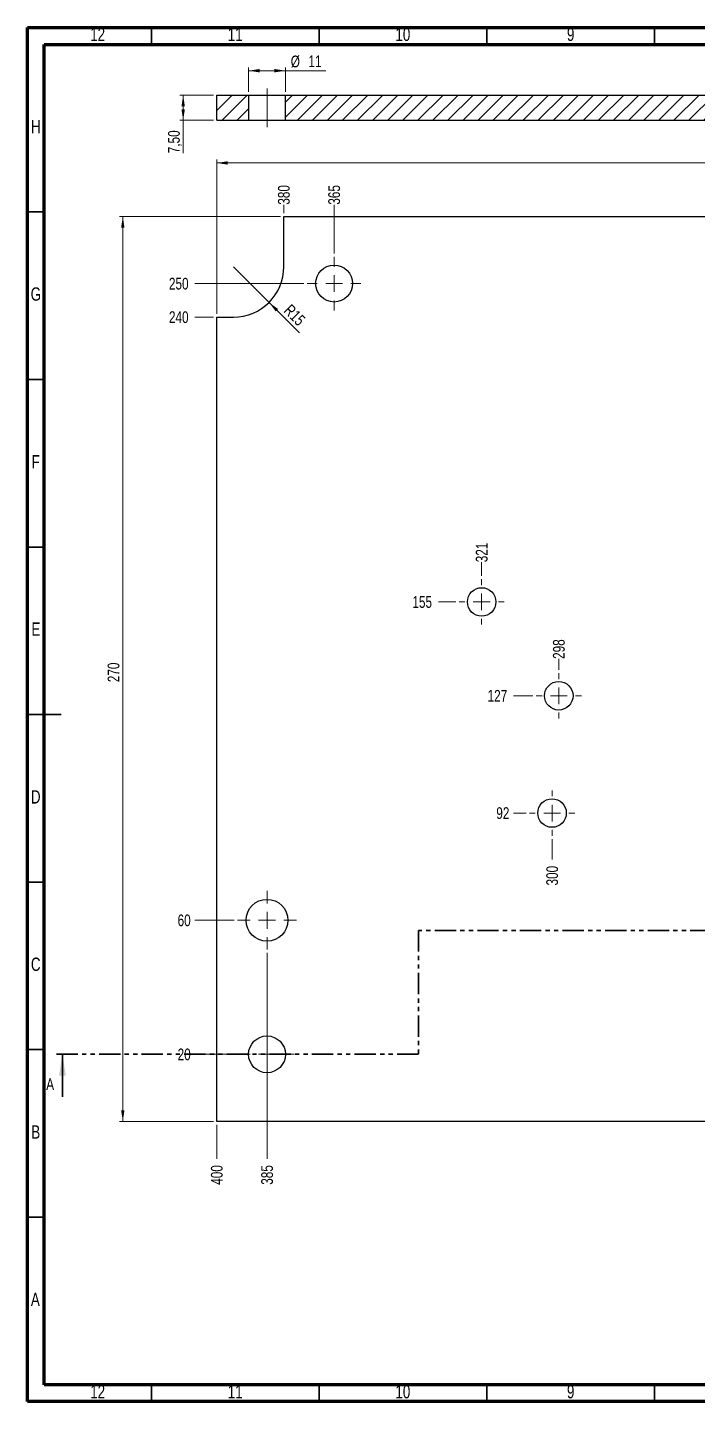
# Model space of a CAD drawing. Header units: millimetres. Extents: x 15 to 589, y 5 to 415.
# Drawn here: x 15 to 214.8, y 5 to 415 of the extents above; entities that cross this region are included whole.
import ezdxf

# ---------------------------------------------------------------- set-up
doc = ezdxf.new("R2010")
doc.units = ezdxf.units.MM
doc.linetypes.add('CENTERX2', pattern=[20.32, 12.7, -2.54, 2.54, -2.54])
doc.linetypes.add('PHANTOM', pattern=[12.7, 6.35, -1.27, 1.27, -1.27, 1.27, -1.27])
doc.styles.add('SLDTEXTSTYLE0', font='TXT', dxfattribs={"width": 0.75})
doc.dimstyles.new('SLDDIMSTYLE1', dxfattribs={"dimtxt": 3.5, "dimasz": 3.302, "dimexe": 0, "dimexo": 0.0625, "dimgap": 0.875, "dimtad": 0, "dimtih": 1, "dimtoh": 1, "dimrnd": 1e-09, "dimzin": 12, "dimdsep": 46, "dimtxsty": 'SLDTEXTSTYLE0', "dimblk1": 'NONE', "dimblk2": 'NONE', "dimsah": 1, "dimcen": 0.09, "dimadec": 0, "dimazin": 3, "dimtfac": 1, "dimtofl": 0, "dimtmove": 0, "dimatfit": 3, "dimldrblk": 'NONE', "dimfxl": 1, "dimfrac": 2, "dimtolj": 1, "dimtzin": 12, "dimarcsym": 0})
doc.dimstyles.new('SLDDIMSTYLE2', dxfattribs={"dimtxt": 3.5, "dimasz": 3.302, "dimexe": 0, "dimexo": 0.0625, "dimgap": 0.875, "dimtad": 1, "dimrnd": 1e-09, "dimzin": 12, "dimdsep": 46, "dimtxsty": 'SLDTEXTSTYLE0', "dimsah": 1, "dimcen": 0.09, "dimadec": 0, "dimazin": 3, "dimtfac": 1, "dimtofl": 0, "dimtmove": 0, "dimatfit": 3, "dimfxl": 1, "dimfrac": 2, "dimtolj": 1, "dimtzin": 12, "dimarcsym": 0})
doc.dimstyles.new('SLDDIMSTYLE3', dxfattribs={"dimtxt": 3.5, "dimasz": 3.302, "dimexe": 0, "dimexo": 0.0625, "dimgap": 0.875, "dimtad": 1, "dimrnd": 1e-09, "dimzin": 12, "dimdsep": 46, "dimtxsty": 'SLDTEXTSTYLE0', "dimsah": 1, "dimcen": 0, "dimadec": 0, "dimazin": 3, "dimtfac": 1, "dimtofl": 0, "dimtmove": 0, "dimatfit": 3, "dimfxl": 1, "dimfrac": 2, "dimtolj": 1, "dimtzin": 12, "dimarcsym": 0})

# ---------------------------------------------------------------- blocks, each defined once
blk = doc.blocks.new('_D_1')
at = {"color": 7, "linetype": 'Continuous', "lineweight": 18}
blk.add_line((77.42, 108.61), (64.93, 108.61), dxfattribs=at)
at = {"color": 7, "linetype": 'Continuous', "lineweight": 18, "insert": (59.76, 110.34), "char_height": 3.5, "attachment_point": 1, "style": 'SLDTEXTSTYLE0'}
blk.add_mtext('20', dxfattribs=at)
blk = doc.blocks.new('_None')
blk = doc.blocks.new('_D_5')
at = {"color": 7, "linetype": 'Continuous', "lineweight": 18}
blk.add_line((76.67, 148.61), (64.93, 148.61), dxfattribs=at)
at = {"color": 7, "linetype": 'Continuous', "lineweight": 18, "insert": (59.76, 150.34), "char_height": 3.5, "attachment_point": 1, "style": 'SLDTEXTSTYLE0'}
blk.add_mtext('60', dxfattribs=at)
blk = doc.blocks.new('_D_8')
at = {"color": 7, "linetype": 'Continuous', "lineweight": 18}
blk.add_line((163.67, 180.61), (159.95, 180.61), dxfattribs=at)
at = {"color": 7, "linetype": 'Continuous', "lineweight": 18, "insert": (154.78, 182.34), "char_height": 3.5, "attachment_point": 1, "style": 'SLDTEXTSTYLE0'}
blk.add_mtext('92', dxfattribs=at)
blk = doc.blocks.new('_D_9')
at = {"color": 7, "linetype": 'Continuous', "lineweight": 18}
blk.add_line((165.67, 215.61), (159.95, 215.61), dxfattribs=at)
at = {"color": 7, "linetype": 'Continuous', "lineweight": 18, "insert": (152.19, 217.34), "char_height": 3.5, "attachment_point": 1, "style": 'SLDTEXTSTYLE0'}
blk.add_mtext('127', dxfattribs=at)
blk = doc.blocks.new('_D_11')
at = {"color": 7, "linetype": 'Continuous', "lineweight": 18}
blk.add_line((142.67, 243.61), (137.52, 243.61), dxfattribs=at)
at = {"color": 7, "linetype": 'Continuous', "lineweight": 18, "insert": (129.76, 245.34), "char_height": 3.5, "attachment_point": 1, "style": 'SLDTEXTSTYLE0'}
blk.add_mtext('155', dxfattribs=at)
blk = doc.blocks.new('_D_15')
at = {"color": 7, "linetype": 'Continuous', "lineweight": 18}
blk.add_line((70.42, 328.61), (64.93, 328.61), dxfattribs=at)
at = {"color": 7, "linetype": 'Continuous', "lineweight": 18, "insert": (57.17, 330.34), "char_height": 3.5, "attachment_point": 1, "style": 'SLDTEXTSTYLE0'}
blk.add_mtext('240', dxfattribs=at)
blk = doc.blocks.new('_D_16')
at = {"color": 7, "linetype": 'Continuous', "lineweight": 18}
blk.add_line((97.42, 338.61), (64.93, 338.61), dxfattribs=at)
at = {"color": 7, "linetype": 'Continuous', "lineweight": 18, "insert": (57.17, 340.34), "char_height": 3.5, "attachment_point": 1, "style": 'SLDTEXTSTYLE0'}
blk.add_mtext('250', dxfattribs=at)
blk = doc.blocks.new('_D_34')
at = {"color": 7, "linetype": 'Continuous', "lineweight": 18}
blk.add_line((173.42, 223.36), (173.42, 226.61), dxfattribs=at)
at = {"color": 7, "linetype": 'Continuous', "lineweight": 18, "insert": (171.68, 226.61), "char_height": 3.5, "attachment_point": 1, "rotation": 90, "style": 'SLDTEXTSTYLE0'}
blk.add_mtext('298', dxfattribs=at)
blk = doc.blocks.new('_D_35')
at = {"color": 7, "linetype": 'Continuous', "lineweight": 18}
blk.add_line((171.42, 172.86), (171.42, 166.75), dxfattribs=at)
at = {"color": 7, "linetype": 'Continuous', "lineweight": 18, "insert": (169.68, 158.99), "char_height": 3.5, "attachment_point": 1, "rotation": 90, "style": 'SLDTEXTSTYLE0'}
blk.add_mtext('300', dxfattribs=at)
blk = doc.blocks.new('_D_36')
at = {"color": 7, "linetype": 'Continuous', "lineweight": 18}
blk.add_line((150.42, 251.36), (150.42, 255.45), dxfattribs=at)
at = {"color": 7, "linetype": 'Continuous', "lineweight": 18, "insert": (148.68, 255.45), "char_height": 3.5, "attachment_point": 1, "rotation": 90, "style": 'SLDTEXTSTYLE0'}
blk.add_mtext('321', dxfattribs=at)
blk = doc.blocks.new('_D_37')
at = {"color": 7, "linetype": 'Continuous', "lineweight": 18}
blk.add_line((106.42, 347.61), (106.42, 362.15), dxfattribs=at)
at = {"color": 7, "linetype": 'Continuous', "lineweight": 18, "insert": (104.68, 362.15), "char_height": 3.5, "attachment_point": 1, "rotation": 90, "style": 'SLDTEXTSTYLE0'}
blk.add_mtext('365', dxfattribs=at)
blk = doc.blocks.new('_D_38')
at = {"color": 7, "linetype": 'Continuous', "lineweight": 18}
blk.add_line((91.42, 359.61), (91.42, 362.15), dxfattribs=at)
at = {"color": 7, "linetype": 'Continuous', "lineweight": 18, "insert": (89.68, 362.15), "char_height": 3.5, "attachment_point": 1, "rotation": 90, "style": 'SLDTEXTSTYLE0'}
blk.add_mtext('380', dxfattribs=at)
blk = doc.blocks.new('_D_39')
at = {"color": 7, "linetype": 'Continuous', "lineweight": 18}
blk.add_line((86.42, 138.86), (86.42, 77.44), dxfattribs=at)
at = {"color": 7, "linetype": 'Continuous', "lineweight": 18, "insert": (84.68, 69.68), "char_height": 3.5, "attachment_point": 1, "rotation": 90, "style": 'SLDTEXTSTYLE0'}
blk.add_mtext('385', dxfattribs=at)
blk = doc.blocks.new('_D_40')
at = {"color": 7, "linetype": 'Continuous', "lineweight": 18}
blk.add_line((71.42, 87.61), (71.42, 77.44), dxfattribs=at)
at = {"color": 7, "linetype": 'Continuous', "lineweight": 18, "insert": (69.68, 69.68), "char_height": 3.5, "attachment_point": 1, "rotation": 90, "style": 'SLDTEXTSTYLE0'}
blk.add_mtext('400', dxfattribs=at)
blk = doc.blocks.new('_D_41')
at = {"color": 7, "linetype": 'Continuous', "lineweight": 18}
for p, q in [((90.42, 358.61), (42.42, 358.61)), ((43.42, 358.61), (43.42, 88.61)), ((70.42, 88.61), (42.42, 88.61))]:
    blk.add_line(p, q, dxfattribs=at)
for points in [[(43.42, 358.61), (42.91, 355.3), (43.92, 355.3)], [(43.42, 88.61), (43.92, 91.91), (42.91, 91.91)]]:
    blk.add_solid(points, dxfattribs=at)
at = {"color": 7, "linetype": 'Continuous', "lineweight": 18, "insert": (38.9, 219.66), "char_height": 3.5, "attachment_point": 1, "rotation": 90, "style": 'SLDTEXTSTYLE0'}
blk.add_mtext('270', dxfattribs=at)
blk = doc.blocks.new('_D_42')
at = {"color": 7, "linetype": 'Continuous', "lineweight": 18}
for p, q in [((71.42, 329.61), (71.42, 375.61)), ((71.42, 374.61), (471.42, 374.61)), ((471.42, 359.61), (471.42, 375.61))]:
    blk.add_line(p, q, dxfattribs=at)
for points in [[(71.42, 374.61), (74.72, 374.1), (74.72, 375.11)], [(471.42, 374.61), (468.11, 375.11), (468.11, 374.1)]]:
    blk.add_solid(points, dxfattribs=at)
at = {"color": 7, "linetype": 'Continuous', "lineweight": 18, "insert": (261.95, 379.12), "char_height": 3.5, "attachment_point": 1, "style": 'SLDTEXTSTYLE0'}
blk.add_mtext('400', dxfattribs=at)
blk = doc.blocks.new('_D_43')
at = {"color": 7, "linetype": 'Continuous', "lineweight": 18}
for q in [(76.42, 343.61), (96.11, 323.91)]:
    blk.add_line((87.02, 333), q, dxfattribs=at)
blk.add_solid([(87.02, 333), (89, 330.31), (89.72, 331.02)], dxfattribs=at)
at = {"color": 7, "linetype": 'Continuous', "lineweight": 18, "insert": (93.63, 332.75), "char_height": 3.5, "attachment_point": 1, "rotation": 315, "style": 'SLDTEXTSTYLE0'}
blk.add_mtext('R15', dxfattribs=at)
blk = doc.blocks.new('SW_CENTERMARKSYMBOL_2')
at = {"color": 0, "linetype": 'Continuous', "lineweight": 0}
for p, q in [((0, 5), (0, 8)), ((-5, 0), (-8, 0)), ((0, 0), (-2.5, 0)), ((0, 0), (0, 2.5)), ((0, 0), (0, -2.5)), ((0, 0), (2.5, 0)), ((5, 0), (8, 0)), ((0, -5), (0, -8))]:
    blk.add_line(p, q, dxfattribs=at)
blk = doc.blocks.new('SW_CENTERMARKSYMBOL_3')
at = {"color": 0, "linetype": 'Continuous', "lineweight": 0}
for p, q in [((0, 5), (0, 8)), ((-5, 0), (-8, 0)), ((0, 0), (-2.5, 0)), ((0, 0), (0, 2.5)), ((0, 0), (0, -2.5)), ((0, 0), (2.5, 0)), ((5, 0), (8, 0)), ((0, -5), (0, -8))]:
    blk.add_line(p, q, dxfattribs=at)
blk = doc.blocks.new('SW_CENTERMARKSYMBOL_6')
at = {"color": 0, "linetype": 'Continuous', "lineweight": 0}
for p, q in [((0, 5), (0, 8.75)), ((-5, 0), (-8.75, 0)), ((0, 0), (-2.5, 0)), ((0, 0), (0, 2.5)), ((0, 0), (0, -2.5)), ((0, 0), (2.5, 0)), ((5, 0), (8.75, 0)), ((0, -5), (0, -8.75))]:
    blk.add_line(p, q, dxfattribs=at)
blk = doc.blocks.new('SW_CENTERMARKSYMBOL_16')
at = {"color": 0, "linetype": 'Continuous', "lineweight": 0}
for p, q in [((0, 5), (0, 6.75)), ((-5, 0), (-6.75, 0)), ((0, 0), (-2.5, 0)), ((0, 0), (0, 2.5)), ((0, 0), (0, -2.5)), ((0, 0), (2.5, 0)), ((5, 0), (6.75, 0)), ((0, -5), (0, -6.75))]:
    blk.add_line(p, q, dxfattribs=at)
blk = doc.blocks.new('SW_CENTERMARKSYMBOL_19')
at = {"color": 0, "linetype": 'Continuous', "lineweight": 0}
for p, q in [((0, 5), (0, 6.75)), ((-5, 0), (-6.75, 0)), ((0, 0), (-2.5, 0)), ((0, 0), (0, 2.5)), ((0, 0), (0, -2.5)), ((0, 0), (2.5, 0)), ((5, 0), (6.75, 0)), ((0, -5), (0, -6.75))]:
    blk.add_line(p, q, dxfattribs=at)
blk = doc.blocks.new('SW_CENTERMARKSYMBOL_20')
at = {"color": 0, "linetype": 'Continuous', "lineweight": 0}
for p, q in [((0, 5), (0, 6.75)), ((-5, 0), (-6.75, 0)), ((0, 0), (-2.5, 0)), ((0, 0), (0, 2.5)), ((0, 0), (0, -2.5)), ((0, 0), (2.5, 0)), ((5, 0), (6.75, 0)), ((0, -5), (0, -6.75))]:
    blk.add_line(p, q, dxfattribs=at)
blk = doc.blocks.new('_D_49')
at = {"color": 7, "linetype": 'Continuous', "lineweight": 18}
for p, q in [((80.92, 395.83), (80.92, 403.14)), ((80.92, 402.14), (91.92, 402.14)), ((91.92, 395.83), (91.92, 403.14)), ((91.92, 402.14), (103.96, 402.14))]:
    blk.add_line(p, q, dxfattribs=at)
for points in [[(80.92, 402.14), (84.22, 401.63), (84.22, 402.65)], [(91.92, 402.14), (88.61, 402.65), (88.61, 401.63)]]:
    blk.add_solid(points, dxfattribs=at)
at = {"color": 7, "linetype": 'Continuous', "lineweight": 18, "char_height": 3.5, "attachment_point": 1, "style": 'SLDTEXTSTYLE0'}
for s, insert in [('%%c', (93.5, 406.65)), ('11', (98.78, 406.7))]:
    blk.add_mtext(s, dxfattribs=dict(at, insert=insert))
blk = doc.blocks.new('_D_50')
at = {"color": 7, "linetype": 'Continuous', "lineweight": 18}
for p, q in [((70.42, 394.83), (60.42, 394.83)), ((61.42, 387.33), (61.42, 394.83)), ((70.42, 387.33), (60.42, 387.33)), ((61.42, 387.33), (61.42, 377.51))]:
    blk.add_line(p, q, dxfattribs=at)
for points in [[(61.42, 394.83), (60.91, 391.53), (61.92, 391.53)], [(61.42, 387.33), (61.92, 390.64), (60.91, 390.64)]]:
    blk.add_solid(points, dxfattribs=at)
at = {"color": 7, "linetype": 'Continuous', "lineweight": 18, "insert": (56.9, 377.51), "char_height": 3.5, "attachment_point": 1, "rotation": 90, "style": 'SLDTEXTSTYLE0'}
blk.add_mtext('7,50', dxfattribs=at)

msp = doc.modelspace()

# ---------------------------------------------------------------- hatches: boundary and pattern name
at = {"linetype": 'Continuous', "lineweight": 18}
h = msp.add_hatch(dxfattribs=at)
h.set_pattern_fill('ANSI31', style=0)
h.paths.add_polyline_path([(71.416, 394.834), (71.416, 387.334), (80.916, 387.334), (80.916, 394.834)], flags=0)
h = msp.add_hatch(dxfattribs=at)
h.set_pattern_fill('ANSI31', style=0)
h.paths.add_polyline_path([(232.166, 394.834), (91.916, 394.834), (91.916, 387.334), (232.166, 387.334)], flags=0)

# ---------------------------------------------------------------- linework, layer by layer
at = {"color": 7, "linetype": 'Continuous', "lineweight": 70}
for p, q in [((15, 5), (15, 415)), ((15, 415), (589, 415)), ((20, 10), (20, 410)), ((20, 410), (584, 410)), ((584, 10), (20, 10)), ((589, 5), (15, 5))]:
    msp.add_line(p, q, dxfattribs=at)
at = {"color": 7, "linetype": 'Continuous', "lineweight": 35}
for p, q in [((52, 410), (52, 415)), ((102, 410), (102, 415)), ((152, 410), (152, 415)), ((202, 410), (202, 415)), ((20, 360), (15, 360)), ((20, 310), (15, 310)), ((20, 260), (15, 260)), ((15, 210), (25, 210)), ((20, 210), (15, 210)), ((20, 160), (15, 160)), ((20, 110), (15, 110)), ((25.416, 95.907), (25.416, 108.607)), ((20, 60), (15, 60)), ((52, 10), (52, 5)), ((102, 10), (102, 5)), ((152, 10), (152, 5)), ((202, 10), (202, 5))]:
    msp.add_line(p, q, dxfattribs=at)
at = {"color": 7, "linetype": 'Continuous', "lineweight": 25}
for p, q in [((71.416, 394.834), (80.916, 394.834)), ((71.416, 387.334), (71.416, 394.834)), ((80.916, 394.834), (80.916, 387.334)), ((80.916, 394.834), (91.916, 394.834)), ((91.916, 387.334), (91.916, 394.834)), ((91.916, 394.834), (232.166, 394.834)), ((71.416, 387.334), (80.916, 387.334)), ((80.916, 387.334), (91.916, 387.334)), ((91.916, 387.334), (232.166, 387.334)), ((91.416, 358.607), (471.416, 358.607)), ((91.416, 343.607), (91.416, 358.607)), ((71.416, 328.607), (76.416, 328.607)), ((71.416, 88.607), (71.416, 328.607)), ((471.416, 88.607), (71.416, 88.607))]:
    msp.add_line(p, q, dxfattribs=at)
at = {"color": 7, "linetype": 'CENTERX2', "lineweight": 18}
msp.add_line((86.416, 385.334), (86.416, 396.834), dxfattribs=at)
at = {"color": 7, "linetype": 'PHANTOM', "lineweight": 35}
for p, q in [((257.086, 145.607), (131.58, 145.607)), ((131.58, 145.607), (131.58, 108.607)), ((131.58, 108.607), (23.416, 108.607))]:
    msp.add_line(p, q, dxfattribs=at)
at = {"color": 7, "linetype": 'Continuous', "lineweight": 25}
for centre, radius in [((106.416, 338.607), 5.5), ((150.416, 243.607), 4.25), ((173.416, 215.607), 4.25), ((171.416, 180.607), 4.25), ((86.416, 148.607), 6.25), ((86.416, 108.607), 5.5)]:
    msp.add_circle(centre, radius, dxfattribs=at)
msp.add_arc((76.416, 343.607), 15, 270, 0, dxfattribs=at)
at = {"color": 7, "linetype": 'Continuous', "lineweight": 35}
msp.add_solid([(25.416, 108.607), (24.4, 102.257), (26.432, 102.257)], dxfattribs=at)

# ---------------------------------------------------------------- block references
at = {"color": 7, "linetype": 'Continuous', "lineweight": 0}
for name, p in [('SW_CENTERMARKSYMBOL_3', (106.416, 338.607)), ('SW_CENTERMARKSYMBOL_19', (150.416, 243.607)), ('SW_CENTERMARKSYMBOL_20', (173.416, 215.607)), ('SW_CENTERMARKSYMBOL_16', (171.416, 180.607)), ('SW_CENTERMARKSYMBOL_6', (86.416, 148.607)), ('SW_CENTERMARKSYMBOL_2', (86.416, 108.607))]:
    msp.add_blockref(name, p, dxfattribs=at)

# ---------------------------------------------------------------- texts
at = {"color": 7, "linetype": 'Continuous', "lineweight": 0, "attachment_point": 2, "style": 'SLDTEXTSTYLE0'}
for s, insert, char_height in [('12', (35.92, 414.977), 3.9688), ('11', (76.92, 414.977), 3.9688), ('10', (126.92, 414.977), 3.9688), ('9', (176.96, 414.977), 3.969), ('H', (17.49, 387.419), 3.969), ('G', (17.487, 337.477), 3.969), ('F', (17.458, 287.419), 3.969), ('E', (17.508, 237.477), 3.969), ('D', (17.453, 187.419), 3.969), ('C', (17.459, 137.477), 3.969), ('B', (17.471, 87.419), 3.969), ('A', (17.34, 37.477), 3.969), ('12', (35.92, 9.919), 3.9688), ('11', (76.92, 9.919), 3.9688), ('10', (126.92, 9.919), 3.9688), ('9', (176.96, 9.919), 3.969)]:
    msp.add_mtext(s, dxfattribs=dict(at, insert=insert, char_height=char_height))
at = {"color": 7, "linetype": 'Continuous', "insert": (20.581, 101.469), "char_height": 3.5, "attachment_point": 1, "style": 'SLDTEXTSTYLE0'}
msp.add_mtext('A', dxfattribs=at)

# ---------------------------------------------------------------- dimensions: what is measured, and where the dimension line sits
at = {"color": 7, "linetype": 'Continuous', "lineweight": 18}
dim = msp.add_linear_dim(base=(91.916, 402.138), p1=(80.916, 394.834), p2=(91.916, 394.834), text='%%c<>', dimstyle='SLDDIMSTYLE2', dxfattribs=at)
dim.commit()
dim.dimension.update_dxf_attribs({"geometry": '_D_49', "text_midpoint": (98.73, 402.138), "dimtype": 160})
for base, p1, p2, picture, middle in [((61.416, 394.834), (71.416, 387.334), (71.416, 394.834), '_D_50', (61.416, 382.04)), ((43.416, 88.607), (91.416, 358.607), (71.416, 88.607), '_D_41', (43.416, 223.537))]:
    dim = msp.add_linear_dim(base=base, p1=p1, p2=p2, angle=90, dimstyle='SLDDIMSTYLE2', dxfattribs=at)
    dim.commit()
    dim.dimension.update_dxf_attribs({"geometry": picture, "text_midpoint": middle, "dimtype": 160})
dim = msp.add_linear_dim(base=(471.416, 374.607), p1=(71.416, 328.607), p2=(471.416, 358.607), dimstyle='SLDDIMSTYLE2', dxfattribs=at)
dim.commit()
dim.dimension.update_dxf_attribs({"geometry": '_D_42', "text_midpoint": (265.832, 374.607), "dimtype": 160})
for feature_location, offset, dtype, picture, middle in [((91.416, 358.607), (0, 3.539), 1, '_D_38', (91.416, 366.025)), ((106.416, 346.607), (0, 15.539), 1, '_D_37', (106.416, 366.025)), ((98.416, 338.607), (-33.486, 0), 0, '_D_16', (61.05, 338.607)), ((71.416, 328.607), (-6.486, 0), 0, '_D_15', (61.05, 328.607)), ((150.416, 250.357), (0, 5.091), 1, '_D_36', (150.416, 259.326)), ((143.666, 243.607), (-6.145, 0), 0, '_D_11', (133.641, 243.607)), ((173.416, 222.357), (0, 4.25), 1, '_D_34', (173.416, 230.486)), ((166.666, 215.607), (-6.714, 0), 0, '_D_9', (156.073, 215.607)), ((164.666, 180.607), (-4.714, 0), 0, '_D_8', (157.366, 180.607)), ((171.416, 173.857), (0, -7.108), 1, '_D_35', (171.416, 162.87)), ((77.666, 148.607), (-12.736, 0), 0, '_D_5', (62.343, 148.607)), ((86.416, 139.857), (0, -62.415), 1, '_D_39', (86.416, 73.562)), ((78.416, 108.607), (-13.486, 0), 0, '_D_1', (62.343, 108.607)), ((71.416, 88.607), (0, -11.165), 1, '_D_40', (71.416, 73.562))]:
    dim = msp.add_ordinate_dim(feature_location=feature_location, offset=offset, dtype=dtype, origin=(471.416, 88.607), dimstyle='SLDDIMSTYLE1', dxfattribs=at)
    dim.commit()
    dim.dimension.update_dxf_attribs({"geometry": picture, "text_midpoint": middle})
dim = msp.add_radius_dim(center=(76.416, 343.607), mpoint=(87.022, 333), dimstyle='SLDDIMSTYLE3', dxfattribs=at)
dim.commit()
dim.dimension.update_dxf_attribs({"geometry": '_D_43', "text_midpoint": (93.393, 326.629), "dimtype": 164})

doc.saveas('drawing.dxf')
